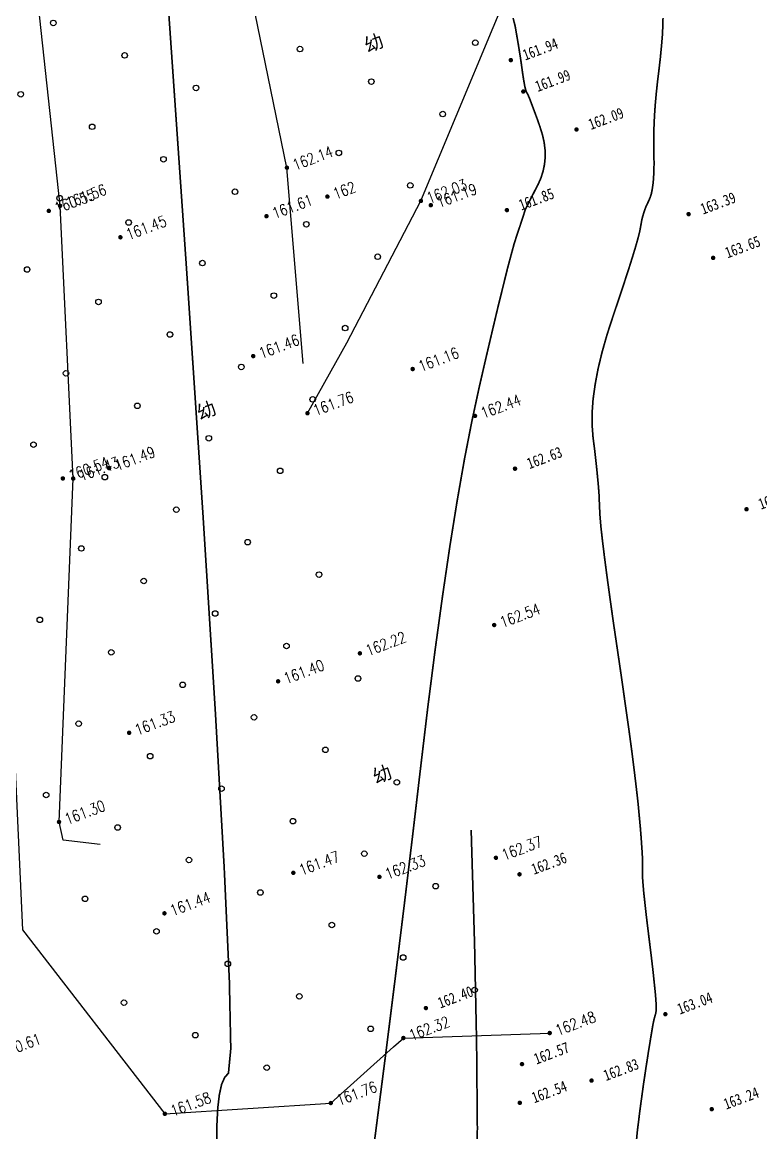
# Model space of a CAD drawing. Header units: millimetres. Extents: x -1471591 to 944464, y -468930 to 547002.
# Drawn here: x 540609 to 607174, y 83664 to 183835 of the extents above; entities that cross this region are included whole.
import ezdxf
from ezdxf.enums import TextEntityAlignment as Align

# ---------------------------------------------------------------- set-up
doc = ezdxf.new("R2010")
doc.units = ezdxf.units.MM
doc.header["$LTSCALE"] = 10
for name, color, linetype in [('DGX', 252, 'Continuous'), ('DMTZ', 252, 'Continuous'), ('GCD', 252, 'Continuous'), ('ZBTZ', 252, 'Continuous')]:
    doc.layers.add(name, color=color, linetype=linetype)
doc.styles.get("Standard").update_dxf_attribs({"font": 'simplex.shx', "width": 0.8, "bigfont": 'hztxt.shx'})
doc.styles.add('宋体', font='', dxfattribs={"height": 1.25, "bigfont": 'hztxt.shx'})
doc.styles.get('宋体').set_extended_font_data('SimSun')
doc.linetypes.add('1161', pattern='A,0,[149,AAA.SHX,S=0.15,R=0,X=0,Y=0],-1.6', length=1.6)
doc.linetypes.add('X33', pattern='A,2,[150,symbolx.shx,S=1,R=0,X=0,Y=1],1e-11', length=2)
doc.linetypes.add('X34', pattern='A,2,[150,symbolx.shx,S=1,R=0,X=0,Y=0],1e-11', length=2)

# ---------------------------------------------------------------- blocks, each defined once
blk = doc.blocks.new('gc170')
at = {"linetype": 'Continuous'}
blk.add_circle((0, 0), 0.5, dxfattribs=at)
blk = doc.blocks.new('GC200')
at = {"layer": 'GCD', "const_width": 0.2, "flags": 128}
blk.add_lwpolyline([(-0.1, 0, 1), (0.1, 0, 1)], format="xyb", close=True, dxfattribs=at)
blk = doc.blocks.new('地形')
at = {"layer": 'DGX', "color": 252, "linetype": 'Continuous', "const_width": 0.15, "flags": 128}
for points in [[(189.73, 89.86), (189.65, 89.11), (189.53, 88.48), (189.42, 87.89), (189.31, 87.32), (189.2, 86.79), (189.1, 86.29), (189, 85.82), (188.9, 85.38), (188.81, 84.98), (188.73, 84.6), (188.66, 84.27), (188.61, 83.98), (188.56, 83.73), (188.54, 83.52), (188.52, 83.34), (188.52, 83.21), (188.53, 83.11), (188.55, 83), (188.57, 82.79), (188.58, 82.51), (188.58, 82.13), (188.58, 81.68), (188.58, 81.13), (188.58, 80.5), (188.56, 79.79), (188.52, 79.06), (188.42, 78.36), (188.26, 77.7), (188.04, 77.08), (187.76, 76.51), (187.42, 75.97), (187.02, 75.46), (186.57, 75), (186.11, 74.59), (185.71, 74.22), (185.37, 73.91), (185.08, 73.64), (184.86, 73.43), (184.69, 73.27), (184.59, 73.15), (184.54, 73.09), (184.5, 73.03), (184.42, 72.92), (184.3, 72.77), (184.13, 72.56), (183.93, 72.31), (183.69, 72.01), (183.4, 71.66), (183.08, 71.26), (182.65, 70.71), (182.07, 69.9), (181.32, 68.85), (180.42, 67.53), (179.35, 65.97), (178.13, 64.15), (176.74, 62.07), (175.2, 59.74), (173.52, 57.12), (171.7, 54.16), (169.76, 50.86), (167.69, 47.22), (165.5, 43.25), (163.17, 38.93), (160.72, 34.28), (158.15, 29.3), (155.43, 24.01), (152.55, 18.45), (149.52, 12.64), (146.33, 6.55), (142.98, 0.21), (139.48, -6.41)], [(202.39, 85.13), (202.09, 84.39), (201.75, 83.6), (201.35, 82.76), (200.91, 81.86), (200.42, 80.9), (199.92, 79.94), (199.45, 79), (199.01, 78.09), (198.61, 77.21), (198.24, 76.35), (197.91, 75.53), (197.6, 74.73), (197.33, 73.97), (197.08, 73.25), (196.83, 72.6), (196.58, 72.02), (196.34, 71.5), (196.1, 71.06), (195.87, 70.68), (195.63, 70.37), (195.4, 70.13), (195.18, 69.92), (194.96, 69.7), (194.76, 69.47), (194.57, 69.23), (194.38, 68.98), (194.21, 68.73), (194.05, 68.46), (193.89, 68.19), (193.68, 67.84), (193.35, 67.36), (192.89, 66.73), (192.31, 65.97), (191.6, 65.06), (190.77, 64.02), (189.81, 62.83), (188.74, 61.51), (187.65, 60.14), (186.68, 58.82), (185.82, 57.55), (185.08, 56.32), (184.44, 55.14), (183.92, 54.01), (183.52, 52.92), (183.22, 51.89), (182.99, 50.9), (182.76, 49.98), (182.54, 49.12), (182.33, 48.33), (182.13, 47.59), (181.93, 46.91), (181.73, 46.3), (181.55, 45.75), (181.34, 45.09), (181.08, 44.17), (180.78, 42.98), (180.43, 41.53), (180.03, 39.81), (179.58, 37.82), (179.08, 35.57), (178.54, 33.05), (177.99, 30.5), (177.47, 28.16), (177, 26.02), (176.56, 24.09), (176.15, 22.37), (175.78, 20.85), (175.45, 19.53), (175.15, 18.43), (174.89, 17.47), (174.65, 16.63), (174.43, 15.89), (174.24, 15.25), (174.07, 14.72), (173.92, 14.3), (173.8, 13.98), (173.71, 13.76), (173.61, 13.52), (173.48, 13.13), (173.32, 12.57), (173.12, 11.86), (172.9, 10.99), (172.64, 9.97), (172.35, 8.78), (172.03, 7.44), (171.71, 6.11), (171.42, 4.93), (171.16, 3.93), (170.94, 3.08), (170.75, 2.4), (170.59, 1.89), (170.46, 1.54), (170.36, 1.35), (170.29, 1.24), (170.21, 1.14), (170.15, 1.05), (170.08, 0.96), (170.02, 0.87), (169.96, 0.79), (169.91, 0.71), (169.86, 0.63), (169.79, 0.52), (169.68, 0.34), (169.53, 0.08), (169.34, -0.25), (169.1, -0.66), (168.83, -1.14), (168.51, -1.69), (168.16, -2.32), (167.78, -2.99), (167.4, -3.68), (167.01, -4.38), (166.63, -5.09), (166.24, -5.81), (165.85, -6.54), (165.46, -7.29), (165.06, -8.05), (164.7, -8.79)], [(161.7, 104.11), (154.28, 79.13), (147.94, 57.98), (142.67, 40.66), (138.48, 27.18), (135.36, 17.52), (133.32, 11.7), (132.35, 9.71), (131.9, 9.48), (131.41, 8.97), (130.89, 8.16), (130.33, 7.07), (129.73, 5.68), (129.1, 4)], [(160.53, 22.6), (157.21, 12.85), (154.24, 4.39), (151.63, -2.78), (149.36, -8.68), (147.44, -13.29), (145.88, -16.62), (144.66, -18.67), (143.79, -19.44), (143.12, -19.63), (142.49, -19.96), (141.9, -20.44), (141.34, -21.05), (140.83, -21.81), (140.36, -22.71), (139.92, -23.74), (139.53, -24.92)]]:
    blk.add_lwpolyline(points, dxfattribs=at)
at = {"layer": 'DMTZ', "linetype": 'X33', "flags": 128}
for points in [[(128.76, 33.08), (125.75, 34.61), (125.99, 36.29), (138.04, 64.85), (145.56, 88.3), (150.4, 107.27), (152.74, 115.49), (153.72, 114.92)], [(161.08, 67.3), (165.91, 84.36), (169.22, 105.53)]]:
    blk.add_lwpolyline(points, dxfattribs=at)
at = {"layer": 'DMTZ', "linetype": 'X34', "flags": 128}
blk.add_lwpolyline([(159.88, 62.97), (165.44, 67.67), (176.17, 77.32), (193.41, 95.75)], dxfattribs=at)
at = {"layer": 'ZBTZ', "linetype": '1161', "elevation": 152.25}
for points in [[(104.83, 49.25), (113.62, 48.58), (118.05, 58.9), (128.79, 57.12), (119.5, 28.32), (125.7, 8.29), (140.05, 3.96), (147.12, 6.73)], [(147.12, 6.73), (148.23, 7.16), (160.74, 2.96)]]:
    blk.add_lwpolyline(points, dxfattribs=at)
at = {"layer": 'GCD'}
ref = blk.add_blockref('GC200', (144.44, 88.23, 312.8), dxfattribs=at)
ref.add_attrib('height', '160.55', dxfattribs={"height": 1, "width": 0.8}).set_placement((145.04, 88.23, 312.8), align=Align.MIDDLE_LEFT)
ref = blk.add_blockref('GC200', (145.56, 88.3, 313.81), dxfattribs=at)
ref.add_attrib('height', '161.56', dxfattribs={"height": 1, "width": 0.8}).set_placement((146.16, 88.3, 313.81), align=Align.MIDDLE_LEFT)
at = {"layer": 'GCD', "linetype": 'Continuous'}
ref = blk.add_blockref('GC200', (188.21, 86.38, 314.19), dxfattribs=at)
ref.add_attrib('height', '161.94', dxfattribs={"linetype": 'Continuous', "height": 1, "style": '宋体', "width": 0.8}).set_placement((189.41, 86.38, 314.19), align=Align.MIDDLE_LEFT)
at = {"layer": 'GCD'}
ref = blk.add_blockref('GC200', (149.65, 83.74, 313.69), dxfattribs=at)
ref.add_attrib('height', '161.45', dxfattribs={"height": 1, "width": 0.8}).set_placement((150.25, 83.74, 313.69), align=Align.MIDDLE_LEFT)
ref = blk.add_blockref('GC200', (165.91, 84.36, 314.39), dxfattribs=at)
ref.add_attrib('height', '162.14', dxfattribs={"height": 1, "width": 0.8}).set_placement((166.51, 84.36, 314.39), align=Align.MIDDLE_LEFT)
at = {"layer": 'GCD', "linetype": 'Continuous'}
ref = blk.add_blockref('GC200', (188.27, 83.33, 314.24), dxfattribs=at)
ref.add_attrib('height', '161.99', dxfattribs={"linetype": 'Continuous', "height": 1, "style": '宋体', "width": 0.8}).set_placement((189.47, 83.33, 314.24), align=Align.MIDDLE_LEFT)
at = {"layer": 'GCD'}
ref = blk.add_blockref('GC200', (162.65, 80.91, 313.86), dxfattribs=at)
ref.add_attrib('height', '161.61', dxfattribs={"height": 1, "width": 0.8}).set_placement((163.25, 80.91, 313.86), align=Align.MIDDLE_LEFT)
ref = blk.add_blockref('GC200', (168.41, 80.64, 314.25), dxfattribs=at)
ref.add_attrib('height', '162', dxfattribs={"height": 1, "width": 0.8}).set_placement((169.01, 80.64, 314.25), align=Align.MIDDLE_LEFT)
at = {"layer": 'GCD', "linetype": 'Continuous'}
ref = blk.add_blockref('GC200', (191.56, 78.44, 314.33), dxfattribs=at)
ref.add_attrib('height', '162.09', dxfattribs={"linetype": 'Continuous', "height": 1, "style": '宋体', "width": 0.8}).set_placement((192.76, 78.44, 314.33), align=Align.MIDDLE_LEFT)
at = {"layer": 'GCD'}
ref = blk.add_blockref('GC200', (176.17, 77.32, 314.28), dxfattribs=at)
ref.add_attrib('height', '162.03', dxfattribs={"height": 1, "width": 0.8}).set_placement((176.77, 77.32, 314.28), align=Align.MIDDLE_LEFT)
ref = blk.add_blockref('GC200', (176.87, 76.65, 313.44), dxfattribs=at)
ref.add_attrib('height', '161.19', dxfattribs={"height": 1, "width": 0.8}).set_placement((177.47, 76.65, 313.44), align=Align.MIDDLE_LEFT)
at = {"layer": 'GCD', "linetype": 'Continuous'}
ref = blk.add_blockref('GC200', (183.14, 73.83, 314.1), dxfattribs=at)
ref.add_attrib('height', '161.85', dxfattribs={"linetype": 'Continuous', "height": 1, "style": '宋体', "width": 0.8}).set_placement((184.34, 73.83, 314.1), align=Align.MIDDLE_LEFT)
at = {"layer": 'GCD'}
ref = blk.add_blockref('GC200', (157.11, 69.51, 313.71), dxfattribs=at)
ref.add_attrib('height', '161.46', dxfattribs={"height": 1, "width": 0.8}).set_placement((157.71, 69.51, 313.71), align=Align.MIDDLE_LEFT)
at = {"layer": 'GCD', "linetype": 'Continuous'}
ref = blk.add_blockref('GC200', (198.35, 67.75, 315.64), dxfattribs=at)
ref.add_attrib('height', '163.39', dxfattribs={"linetype": 'Continuous', "height": 1, "style": '宋体', "width": 0.8}).set_placement((199.55, 67.75, 315.64), align=Align.MIDDLE_LEFT)
at = {"layer": 'GCD'}
ref = blk.add_blockref('GC200', (137.17, 65.19, 312.79), dxfattribs=at)
ref.add_attrib('height', '160.54', dxfattribs={"height": 1, "width": 0.8}).set_placement((137.77, 65.19, 312.79), align=Align.MIDDLE_LEFT)
ref = blk.add_blockref('GC200', (138.04, 64.85, 313.68), dxfattribs=at)
ref.add_attrib('height', '161.43', dxfattribs={"height": 1, "width": 0.8}).set_placement((138.64, 64.85, 313.68), align=Align.MIDDLE_LEFT)
ref = blk.add_blockref('GC200', (141.4, 64.6, 313.74), dxfattribs=at)
ref.add_attrib('height', '161.49', dxfattribs={"height": 1, "width": 0.8}).set_placement((142, 64.6, 313.74), align=Align.MIDDLE_LEFT)
ref = blk.add_blockref('GC200', (159.88, 62.97, 314.01), dxfattribs=at)
ref.add_attrib('height', '161.76', dxfattribs={"height": 1, "width": 0.8}).set_placement((160.48, 62.97, 314.01), align=Align.MIDDLE_LEFT)
ref = blk.add_blockref('GC200', (170.16, 63.38, 313.41), dxfattribs=at)
ref.add_attrib('height', '161.16', dxfattribs={"height": 1, "width": 0.8}).set_placement((170.76, 63.38, 313.41), align=Align.MIDDLE_LEFT)
at = {"layer": 'GCD', "linetype": 'Continuous'}
ref = blk.add_blockref('GC200', (199.04, 63.28, 315.9), dxfattribs=at)
ref.add_attrib('height', '163.65', dxfattribs={"linetype": 'Continuous', "height": 1, "style": '宋体', "width": 0.8}).set_placement((200.24, 63.28, 315.9), align=Align.MIDDLE_LEFT)
at = {"layer": 'GCD'}
ref = blk.add_blockref('GC200', (173.94, 57.45, 314.69), dxfattribs=at)
ref.add_attrib('height', '162.44', dxfattribs={"height": 1, "width": 0.8}).set_placement((174.54, 57.45, 314.69), align=Align.MIDDLE_LEFT)
at = {"layer": 'GCD', "linetype": 'Continuous'}
ref = blk.add_blockref('GC200', (175.65, 51.73, 314.88), dxfattribs=at)
ref.add_attrib('height', '162.63', dxfattribs={"linetype": 'Continuous', "height": 1, "style": '宋体', "width": 0.8}).set_placement((176.85, 51.73, 314.88), align=Align.MIDDLE_LEFT)
at = {"layer": 'GCD'}
ref = blk.add_blockref('GC200', (134.73, 41.61, 313.57), dxfattribs=at)
ref.add_attrib('height', '161.33', dxfattribs={"height": 1, "width": 0.8}).set_placement((135.33, 41.61, 313.57), align=Align.MIDDLE_LEFT)
ref = blk.add_blockref('GC200', (148.93, 41.25, 313.64), dxfattribs=at)
ref.add_attrib('height', '161.40', dxfattribs={"height": 1, "width": 0.8}).set_placement((149.53, 41.25, 313.64), align=Align.MIDDLE_LEFT)
ref = blk.add_blockref('GC200', (156.72, 41.03, 314.47), dxfattribs=at)
ref.add_attrib('height', '162.22', dxfattribs={"height": 1, "width": 0.8}).set_placement((157.32, 41.03, 314.47), align=Align.MIDDLE_LEFT)
at = {"layer": 'GCD', "linetype": 'Continuous'}
ref = blk.add_blockref('GC200', (193.91, 40.99, 315.9), dxfattribs=at)
ref.add_attrib('height', '163.65', dxfattribs={"linetype": 'Continuous', "height": 1, "style": '宋体', "width": 0.8}).set_placement((195.11, 40.99, 315.9), align=Align.MIDDLE_LEFT)
at = {"layer": 'GCD'}
ref = blk.add_blockref('GC200', (168.95, 39.18, 314.79), dxfattribs=at)
ref.add_attrib('height', '162.54', dxfattribs={"height": 1, "width": 0.8}).set_placement((169.55, 39.18, 314.79), align=Align.MIDDLE_LEFT)
ref = blk.add_blockref('GC200', (125.99, 36.29, 313.55), dxfattribs=at)
ref.add_attrib('height', '161.30', dxfattribs={"height": 1, "width": 0.8}).set_placement((126.59, 36.29, 313.55), align=Align.MIDDLE_LEFT)
ref = blk.add_blockref('GC200', (132, 25.24, 313.69), dxfattribs=at)
ref.add_attrib('height', '161.44', dxfattribs={"height": 1, "width": 0.8}).set_placement((132.6, 25.24, 313.69), align=Align.MIDDLE_LEFT)
ref = blk.add_blockref('GC200', (144.16, 24.59, 313.72), dxfattribs=at)
ref.add_attrib('height', '161.47', dxfattribs={"height": 1, "width": 0.8}).set_placement((144.76, 24.59, 313.72), align=Align.MIDDLE_LEFT)
ref = blk.add_blockref('GC200', (151.3, 21.53, 314.58), dxfattribs=at)
ref.add_attrib('height', '162.33', dxfattribs={"height": 1, "width": 0.8}).set_placement((151.9, 21.53, 314.58), align=Align.MIDDLE_LEFT)
ref = blk.add_blockref('GC200', (113.2, 18.62, 312.86), dxfattribs=at)
ref.add_attrib('height', '160.61', dxfattribs={"height": 1, "width": 0.8}).set_placement((113.8, 18.62, 312.86), align=Align.MIDDLE_LEFT)
ref = blk.add_blockref('GC200', (161.74, 19.46, 314.62), dxfattribs=at)
ref.add_attrib('height', '162.37', dxfattribs={"height": 1, "width": 0.8}).set_placement((162.34, 19.46, 314.62), align=Align.MIDDLE_LEFT)
at = {"layer": 'GCD', "linetype": 'Continuous'}
ref = blk.add_blockref('GC200', (163.21, 17.32, 314.61), dxfattribs=at)
ref.add_attrib('height', '162.36', dxfattribs={"linetype": 'Continuous', "height": 1, "style": '宋体', "width": 0.8}).set_placement((164.41, 17.32, 314.61), align=Align.MIDDLE_LEFT)
ref = blk.add_blockref('GC200', (151.08, 8.98, 314.65), dxfattribs=at)
ref.add_attrib('height', '162.40', dxfattribs={"linetype": 'Continuous', "height": 1, "style": '宋体', "width": 0.8}).set_placement((152.28, 8.98, 314.65), align=Align.MIDDLE_LEFT)
at = {"layer": 'GCD'}
ref = blk.add_blockref('GC200', (125.7, 8.29, 313.83), dxfattribs=at)
ref.add_attrib('height', '161.58', dxfattribs={"height": 1, "width": 0.8}).set_placement((126.3, 8.29, 313.83), align=Align.MIDDLE_LEFT)
ref = blk.add_blockref('GC200', (148.23, 7.16, 314.56), dxfattribs=at)
ref.add_attrib('height', '162.32', dxfattribs={"height": 1, "width": 0.8}).set_placement((148.83, 7.16, 314.56), align=Align.MIDDLE_LEFT)
ref = blk.add_blockref('GC200', (140.05, 3.96, 314.01), dxfattribs=at)
ref.add_attrib('height', '161.76', dxfattribs={"height": 1, "width": 0.8}).set_placement((140.65, 3.96, 314.01), align=Align.MIDDLE_LEFT)
ref = blk.add_blockref('GC200', (160.74, 2.96, 314.73), dxfattribs=at)
ref.add_attrib('height', '162.48', dxfattribs={"height": 1, "width": 0.8}).set_placement((161.34, 2.96, 314.73), align=Align.MIDDLE_LEFT)
at = {"layer": 'GCD', "linetype": 'Continuous'}
ref = blk.add_blockref('GC200', (157.42, 1.21, 314.82), dxfattribs=at)
ref.add_attrib('height', '162.57', dxfattribs={"linetype": 'Continuous', "height": 1, "style": '宋体', "width": 0.8}).set_placement((158.62, 1.21, 314.82), align=Align.MIDDLE_LEFT)
ref = blk.add_blockref('GC200', (171.1, 0.9, 315.29), dxfattribs=at)
ref.add_attrib('height', '163.04', dxfattribs={"linetype": 'Continuous', "height": 1, "style": '宋体', "width": 0.8}).set_placement((172.3, 0.9, 315.29), align=Align.MIDDLE_LEFT)
ref = blk.add_blockref('GC200', (156.01, -1.99, 314.79), dxfattribs=at)
ref.add_attrib('height', '162.54', dxfattribs={"linetype": 'Continuous', "height": 1, "style": '宋体', "width": 0.8}).set_placement((157.21, -1.99, 314.79), align=Align.MIDDLE_LEFT)
ref = blk.add_blockref('GC200', (162.77, -2.38, 315.08), dxfattribs=at)
ref.add_attrib('height', '162.83', dxfattribs={"linetype": 'Continuous', "height": 1, "style": '宋体', "width": 0.8}).set_placement((163.97, -2.38, 315.08), align=Align.MIDDLE_LEFT)
ref = blk.add_blockref('GC200', (172.01, -8.59, 315.49), dxfattribs=at)
ref.add_attrib('height', '163.24', dxfattribs={"linetype": 'Continuous', "height": 1, "style": '宋体', "width": 0.8}).set_placement((173.21, -8.59, 315.49), align=Align.MIDDLE_LEFT)
at = {"layer": 'ZBTZ', "linetype": 'Continuous', "xscale": 0.5, "yscale": 0.5}
for p in [(150.76, 103.97, 152.25), (145.76, 98.97, 152.25), (155.76, 98.97, 152.25), (150.76, 93.97, 152.25), (160.76, 93.97, 152.25), (145.76, 88.97, 152.25), (155.76, 88.97, 152.25), (140.76, 83.97, 152.25), (150.81, 84.73, 152.25), (160.76, 83.97, 152.25), (145.76, 78.97, 152.25), (155.76, 78.97, 152.25), (140.76, 73.97, 152.25), (150.76, 73.97, 152.25), (160.76, 73.97, 152.25), (135.76, 68.97, 152.25), (145.76, 68.97, 152.25), (155.76, 68.97, 152.25), (140.76, 63.97, 152.25), (150.76, 63.97, 152.25), (145.76, 58.97, 152.25), (155.76, 58.97, 152.25), (136.52, 58.69, 152.25), (130.76, 53.97, 152.25), (140.76, 53.97, 152.25), (150.76, 53.97, 152.25), (135.76, 48.97, 152.25), (145.76, 48.97, 152.25), (155.76, 48.97, 152.25), (130.76, 43.97, 152.25), (140.76, 43.97, 152.25), (150.76, 43.97, 152.25), (125.76, 38.97, 152.25), (135.76, 38.97, 152.25), (145.76, 38.97, 152.25), (130.76, 33.97, 152.25), (140.76, 33.97, 152.25), (150.76, 33.97, 152.25), (125.76, 28.97, 152.25), (135.76, 28.97, 152.25), (145.76, 28.97, 152.25), (130.76, 23.97, 152.25), (140.76, 23.97, 152.25), (150.76, 23.97, 152.25), (125.76, 18.97, 152.25), (135.76, 18.97, 152.25), (145.76, 18.97, 152.25), (130.76, 13.97, 152.25), (140.76, 13.97, 152.25), (135.76, 8.97, 152.25), (145.76, 8.97, 152.25)]:
    blk.add_blockref('gc170', p, dxfattribs=at)
at = {"layer": 'ZBTZ', "linetype": 'Continuous', "xscale": 0.5, "yscale": 0.5, "zscale": 0.5}
for p in [(170.76, 93.97, 152.25), (175.76, 88.97, 152.25), (185.76, 88.97, 152.25), (170.76, 83.97, 152.25), (180.76, 83.97, 152.25), (165.76, 78.97, 152.25), (175.76, 78.97, 152.25), (170.76, 73.97, 152.25), (165.76, 68.97, 152.25), (160.76, 63.97, 152.25), (155.76, 38.97, 152.25), (155.76, 28.97, 152.25), (155.76, 18.97, 152.25), (150.76, 13.97, 152.25), (155.76, 8.97, 152.25)]:
    blk.add_blockref('gc170', p, dxfattribs=at)
at = {"layer": 'ZBTZ', "linetype": 'Continuous', "style": '宋体'}
for p in [(177.18, 92.18, 152.25), (151.44, 66.43, 152.25), (154.77, 30.14, 152.25)]:
    blk.add_text('幼', height=1.25, dxfattribs=at).set_placement(p, align=Align.MIDDLE)

msp = doc.modelspace()

# ---------------------------------------------------------------- block references
at = {"xscale": 1000, "yscale": 1000, "zscale": 1000, "rotation": 20.51376453450802}
msp.add_blockref('地形', (438640.4, 33561.1, -152250), dxfattribs=at)

doc.saveas('drawing.dxf')
